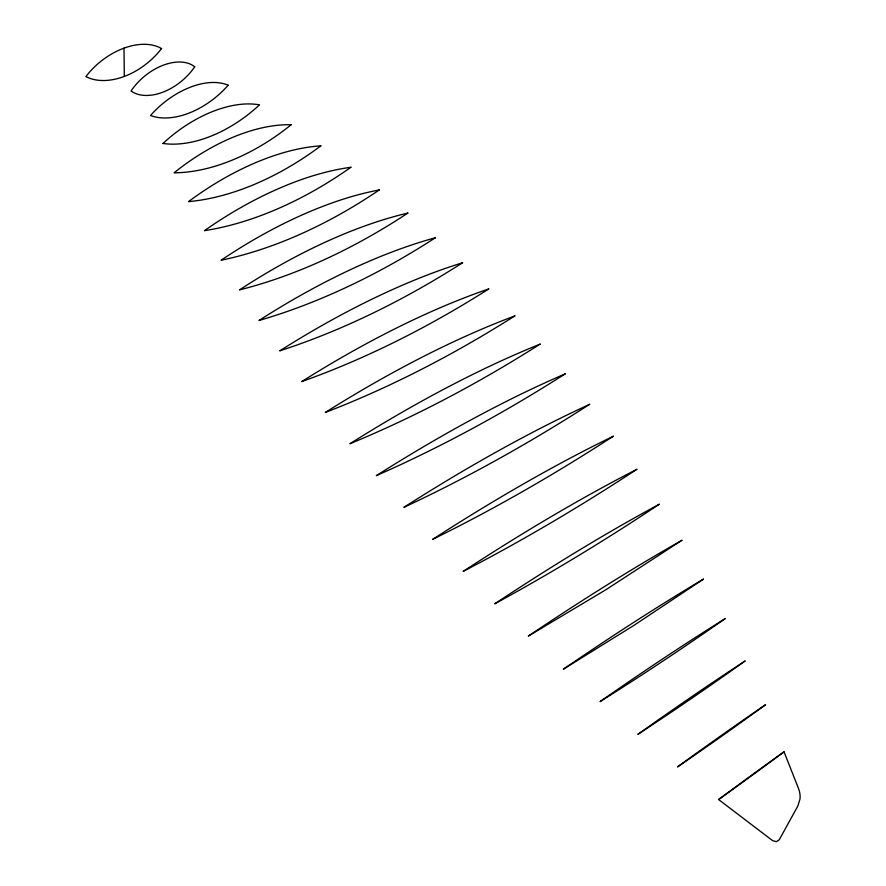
<?xml version="1.0" encoding="UTF-8"?>
<svg xmlns="http://www.w3.org/2000/svg" width="886" height="886" viewBox="0 0 886 886"><rect width="100%" height="100%" fill="white"/><g stroke="black" fill="none" stroke-linecap="round" stroke-linejoin="round"><path stroke-width="1.33" d="M718.612 799.537L772.503 840.559L776.302 841.7L779.226 839.806L797.854 805.994L800.003 799.039A24.609 20.411 41.3 0 0 798.43 788.285L784.032 751.815A2646.548 693.959 -50 0 1 718.612 799.537A650.158 64.246 -39.4 0 1 784.032 751.815M124.018 48.143L124.306 76.451M703.395 579.145L633.999 625.339L563.341 669.218A696.817 120.009 -38.5 0 1 703.395 579.145M681.899 540.305L605.969 589.677L528.344 636.07A697.791 132.69 -38.3 0 1 681.899 540.305M161.551 48.564A57.202 36.747 -38.7 0 0 85.898 76.606A59.351 39.626 -39.9 0 0 161.551 48.564M194.71 66.793A45.23 28.319 -39.6 0 0 131.062 90.992A46.426 29.847 -40.4 0 0 194.71 66.793M228.189 85.222A64.789 39.017 -39.5 0 0 150.531 115.512A67.857 42.805 -41 0 0 228.189 85.222M291.162 124.727A143.41 78.256 -38.8 0 0 174.121 172.803A163.378 101.536 -42.5 0 0 291.162 124.727M320.854 145.847A186.625 96.541 -38.5 0 0 188.496 201.643A223.56 138.249 -43.5 0 0 320.854 145.847M350.9 167.277A234.247 114.405 -38.2 0 0 204.411 230.681A297.774 183.79 -44.7 0 0 350.9 167.277M407.848 213.072A330.677 143.133 -37.8 0 0 239.519 289.899A482.482 297.729 -47.5 0 0 407.848 213.072M540.15 344.111A554.536 171.574 -37.6 0 0 349.892 443.753A1375.969 833.826 -60.3 0 0 540.15 344.111M565.235 373.848A591.15 169.924 -37.7 0 0 376.317 475.649A1721.93 1017.826 -63.9 0 0 565.235 373.848M589.655 404.326A623.81 166.269 -37.7 0 0 403.861 507.346A2198.41 1246.569 -67.6 0 0 589.655 404.326M613.245 436.277A650.678 160.432 -37.9 0 0 432.656 539.352A2839.552 1513.233 -70.9 0 0 613.245 436.277M636.812 469.347A673.371 152.946 -38 0 0 463.168 571.381A3793.475 1848.883 -73.7 0 0 636.812 469.347M659.239 504.267A688.09 143.466 -38.2 0 0 494.753 603.809A4873.233 2153.988 -74.8 0 0 659.239 504.267M725.047 618.716A691.08 106.697 -38.8 0 0 600.043 701.612A4953.715 1854.885 -65.9 0 0 725.047 618.716M744.993 661.056A671.477 91.945 -39 0 0 637.82 734.372A3459.653 1232.559 -58.1 0 0 744.993 661.056M765.482 704.791A657.645 77.846 -39.2 0 0 677.513 766.911A2883.62 899.655 -53.2 0 0 765.482 704.791M163.013 143.466A105.966 66.107 -41.6 0 0 259.487 104.858A97.759 56.25 -39.2 0 0 163.013 143.466M379.274 189.947A281.803 129.744 -38 0 0 221.046 260.262A382.099 235.632 -46 0 0 379.274 189.947M435.447 237.725A379.175 153.942 -37.7 0 0 258.945 320.51A600.409 370.902 -49.4 0 0 435.447 237.725M279.91 350.79A739.777 457.231 -51.5 0 0 462.669 262.71A426.321 162.138 -37.6 0 0 279.91 350.79M301.772 381.567A906.755 559.686 -54 0 0 488.884 288.88A471.485 167.72 -37.6 0 0 301.772 381.567M514.844 315.925A514.356 170.81 -37.6 0 0 325.251 412.477A1112.838 682.984 -56.9 0 0 514.844 315.925"/></g></svg>
